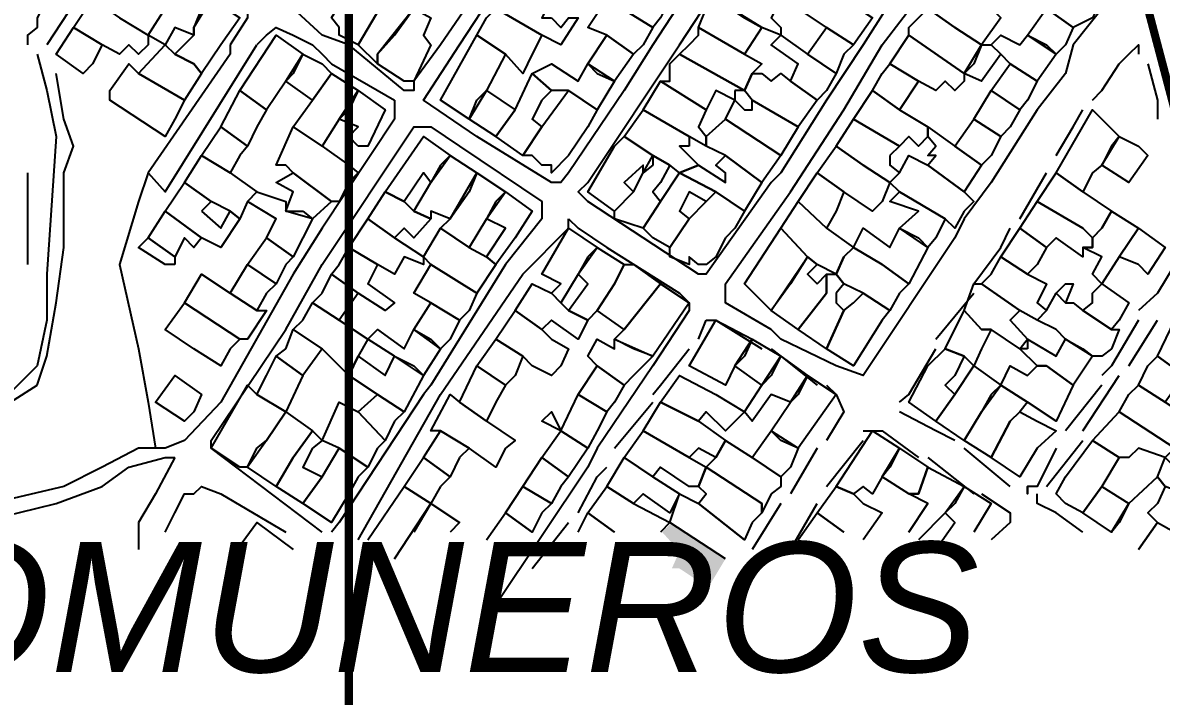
# Model space of a CAD drawing. Header units: millimetres. Extents: x -3588 to 75209, y -3737 to 38254.
# Drawn here: x 27800.1 to 27968.2, y 4772.6 to 4872 of the extents above; entities that cross this region are included whole.
import ezdxf

# ---------------------------------------------------------------- set-up
doc = ezdxf.new("R2010")
doc.units = ezdxf.units.MM
for name, color, linetype in [('H', 250, 'Continuous'), ('P', 253, 'Continuous'), ('T', 7, 'Continuous')]:
    doc.layers.add(name, color=color, linetype=linetype)

msp = doc.modelspace()

# ---------------------------------------------------------------- hatches: boundary and pattern name
at = {"layer": 'H', "linetype": 'Continuous'}
msp.add_hatch(color=256, dxfattribs=at).paths.add_polyline_path([(27903.864, 4792.831), (27901.319, 4788.606), (27897.078, 4791.422), (27895.958, 4791.422), (27897.078, 4793.967), (27894.534, 4796.784), (27895.958, 4798.192), (27903.864, 4792.831), (27903.864, 4792.831)])

# ---------------------------------------------------------------- linework, layer by layer
at = {"layer": 'P', "const_width": 1.2}
for points in [[(27848.251, -785.456), (27848.251, 8540.772)], [(27982.33, 4791.422), (27990.524, 4804.977), (27990.524, 4817.108), (27982.33, 4836.313), (27971.608, 4853.805), (27966.246, 4874.129), (27968.775, 4880.915), (27974.424, 4893.046), (27978.377, 4899.815), (27978.377, 4910.826), (27975.561, 4925.501), (27973.016, 4937.936), (27973.016, 4952.612), (27974.424, 4952.612), (27993.341, 4956.837), (28002.943, 4963.622), (28010.849, 4970.392), (28017.618, 4978.586), (28035.399, 4992.125), (28046.137, 4996.078), (28057.132, 5000.031)], [(27875.345, 4981.114), (27873.937, 4978.586), (27894.262, 4979.706), (27903.864, 4975.753), (27910.634, 4965.031), (27917.403, 4958.261), (27928.126, 4955.428), (27949.875, 4955.428), (27973.016, 4952.612), (27973.016, 4937.936), (27975.561, 4925.501), (27978.377, 4910.826), (27978.377, 4899.815), (27974.424, 4893.046), (27968.775, 4880.915), (27966.246, 4874.129), (27971.608, 4853.805), (27982.33, 4836.313), (27990.524, 4817.108), (27990.524, 4804.977), (27982.33, 4791.422)]]:
    msp.add_lwpolyline(points, dxfattribs=at)
at = {"layer": 'P'}
for points in [[(27849.659, 4890.501), (27853.612, 4897.287), (27863.215, 4910.826), (27869.984, 4921.564), (27872.801, 4925.501), (27875.345, 4926.926), (27888.901, 4928.334), (27890.309, 4928.334), (27897.078, 4922.973), (27897.078, 4921.564), (27886.356, 4905.177), (27872.801, 4884.852), (27861.79, 4868.768), (27857.837, 4863.407), (27857.837, 4861.999), (27856.429, 4861.999), (27848.251, 4868.768), (27844.298, 4870.177), (27840.057, 4874.129), (27838.937, 4874.129), (27840.057, 4875.538), (27844.298, 4883.732), (27849.659, 4890.501)], [(27869.984, 4876.962), (27876.754, 4886.276), (27890.309, 4905.177), (27899.911, 4920.14), (27901.031, 4920.14), (27901.031, 4921.564), (27918.811, 4909.418), (27918.811, 4908.009), (27893.126, 4868.768), (27888.901, 4861.999), (27880.707, 4849.852), (27879.586, 4848.444), (27878.162, 4848.444), (27867.151, 4855.213), (27859.262, 4860.59), (27864.623, 4868.768), (27869.984, 4876.962)], [(27902.44, 4876.962), (27907.801, 4886.276), (27921.356, 4905.177), (27922.764, 4905.177), (27924.189, 4905.177), (27940.561, 4897.287), (27940.561, 4895.863), (27940.561, 4894.454), (27924.189, 4868.768), (27918.811, 4860.59), (27912.042, 4849.852), (27910.634, 4848.444), (27901.031, 4834.888), (27899.911, 4834.888), (27883.539, 4845.627), (27882.115, 4847.035), (27883.539, 4848.444), (27897.078, 4868.768), (27902.44, 4876.962)], [(27894.262, 4872.721), (27893.126, 4871.313), (27886.356, 4875.538), (27887.476, 4876.962), (27886.356, 4878.082), (27887.476, 4880.915), (27895.67, 4875.538), (27894.262, 4872.721)], [(27964.838, 4880.915), (27955.236, 4868.768), (27954.1, 4864.527), (27949.875, 4859.166), (27943.089, 4848.444), (27939.136, 4843.082), (27937.728, 4840.266), (27924.189, 4819.941), (27920.236, 4821.349), (27912.042, 4825.302), (27910.634, 4826.71), (27903.864, 4830.663), (27903.864, 4832.072), (27903.864, 4833.48), (27913.45, 4847.035), (27921.356, 4859.166), (27927.005, 4868.768), (27936.32, 4880.915)], [(27910.634, 4876.962), (27912.042, 4875.538), (27910.634, 4872.721), (27912.042, 4871.313), (27912.042, 4870.177), (27909.225, 4871.313), (27902.44, 4875.538), (27903.864, 4875.538), (27905.272, 4879.491), (27910.634, 4876.962)], [(27806.177, 4878.082), (27803.649, 4875.538), (27802.24, 4872.721), (27802.24, 4871.313), (27800.816, 4870.177), (27800.816, 4868.768)], [(27809.01, 4876.962), (27803.649, 4868.768)], [(27826.502, 4874.129), (27825.382, 4871.313), (27825.382, 4870.177), (27822.565, 4871.313), (27821.141, 4868.768), (27818.612, 4870.177), (27821.141, 4874.129), (27823.973, 4878.082), (27827.926, 4875.538), (27826.502, 4874.129)], [(27849.659, 4868.768), (27846.827, 4870.177), (27846.827, 4871.313), (27845.706, 4872.721), (27848.251, 4876.962), (27849.659, 4878.082), (27853.612, 4875.538), (27849.659, 4868.768)], [(27852.476, 4865.952), (27849.659, 4868.768), (27853.612, 4875.538), (27855.021, 4878.082), (27859.262, 4875.538), (27857.837, 4874.129), (27852.476, 4867.36), (27852.476, 4865.952)], [(27878.162, 4872.721), (27879.586, 4871.313), (27880.707, 4872.721), (27882.115, 4872.721), (27879.586, 4868.768), (27876.754, 4870.177), (27869.984, 4874.129), (27872.801, 4878.082), (27878.162, 4875.538), (27876.754, 4872.721), (27878.162, 4872.721)], [(27921.356, 4875.538), (27925.597, 4872.721), (27922.764, 4868.768), (27918.811, 4871.313), (27914.586, 4874.129), (27917.403, 4878.082), (27921.356, 4875.538)], [(27934.911, 4876.962), (27936.32, 4878.082), (27940.561, 4875.538), (27943.089, 4874.129), (27944.513, 4872.721), (27941.681, 4868.768), (27937.728, 4871.313), (27933.775, 4874.129), (27934.911, 4876.962)], [(27958.053, 4872.721), (27955.236, 4871.313), (27951.283, 4874.129), (27954.1, 4878.082), (27959.461, 4875.538), (27958.053, 4872.721)], [(27818.612, 4868.768), (27817.188, 4867.36), (27815.78, 4868.768), (27814.371, 4867.36), (27811.827, 4868.768), (27807.602, 4871.313), (27810.418, 4875.538), (27814.371, 4872.721), (27818.612, 4870.177), (27818.612, 4868.768)], [(27829.335, 4868.768), (27826.502, 4864.527), (27825.382, 4865.952), (27822.565, 4867.36), (27825.382, 4870.177), (27825.382, 4871.313), (27827.926, 4875.538), (27832.151, 4872.721), (27829.335, 4868.768)], [(27891.717, 4868.768), (27890.309, 4867.36), (27886.356, 4870.177), (27883.539, 4871.313), (27886.356, 4875.538), (27893.126, 4871.313), (27891.717, 4868.768)], [(27906.681, 4872.721), (27909.225, 4871.313), (27906.681, 4867.36), (27899.911, 4871.313), (27901.031, 4874.129), (27902.44, 4874.129), (27902.44, 4875.538), (27906.681, 4872.721)], [(27833.288, 4874.129), (27833.288, 4872.721), (27830.743, 4868.768)], [(27855.021, 4870.177), (27857.837, 4874.129), (27860.382, 4872.721), (27859.262, 4870.177), (27860.382, 4868.768), (27857.837, 4863.407), (27856.429, 4863.407), (27852.476, 4865.952), (27852.476, 4867.36), (27855.021, 4870.177)], [(27875.345, 4867.36), (27873.937, 4864.527), (27871.392, 4867.36), (27867.151, 4870.177), (27868.576, 4872.721), (27869.984, 4874.129), (27876.754, 4870.177), (27875.345, 4867.36)], [(27940.561, 4865.952), (27939.136, 4864.527), (27930.958, 4870.177), (27930.958, 4871.313), (27933.775, 4874.129), (27937.728, 4871.313), (27941.681, 4868.768), (27940.561, 4865.952)], [(27954.1, 4868.768), (27952.691, 4867.36), (27948.45, 4870.177), (27951.283, 4874.129), (27955.236, 4871.313), (27954.1, 4868.768)], [(27810.418, 4865.952), (27809.01, 4864.527), (27805.057, 4867.36), (27807.602, 4871.313), (27811.827, 4868.768), (27810.418, 4865.952)], [(27840.057, 4864.527), (27838.937, 4863.407), (27836.104, 4859.166), (27832.151, 4861.999), (27837.513, 4870.177), (27841.466, 4867.36), (27840.057, 4864.527)], [(27836.104, 4870.177), (27834.696, 4868.768)], [(27836.104, 4870.177), (27837.513, 4871.313), (27840.057, 4870.177)], [(27840.057, 4870.177), (27842.89, 4868.768)], [(27866.031, 4857.758), (27861.79, 4860.59), (27867.151, 4870.177), (27871.392, 4867.36), (27868.576, 4861.999), (27866.031, 4857.758)], [(27890.309, 4867.36), (27887.476, 4863.407), (27883.539, 4865.952), (27886.356, 4870.177), (27890.309, 4867.36)], [(27906.681, 4867.36), (27909.225, 4865.952), (27907.801, 4864.527), (27906.681, 4861.999), (27897.078, 4867.36), (27898.487, 4868.768), (27899.911, 4870.177), (27899.911, 4871.313), (27906.681, 4867.36)], [(27915.995, 4867.36), (27920.236, 4864.527), (27918.811, 4861.999), (27917.403, 4860.59), (27913.45, 4863.407), (27914.586, 4865.952), (27910.634, 4868.768), (27912.042, 4870.177), (27915.995, 4867.36)], [(27922.764, 4868.768), (27921.356, 4867.36), (27920.236, 4864.527), (27915.995, 4867.36), (27918.811, 4871.313), (27922.764, 4868.768)], [(27939.136, 4863.407), (27937.728, 4861.999), (27936.32, 4863.407), (27934.911, 4861.999), (27932.367, 4863.407), (27928.126, 4865.952), (27930.958, 4870.177), (27939.136, 4864.527), (27939.136, 4863.407)], [(27951.283, 4868.768), (27952.691, 4867.36), (27949.875, 4863.407), (27945.922, 4865.952), (27944.513, 4867.36), (27943.089, 4868.768), (27944.513, 4870.177), (27947.33, 4868.768), (27948.45, 4870.177), (27951.283, 4868.768)], [(27821.141, 4868.768), (27822.565, 4867.36), (27825.382, 4865.952), (27826.502, 4864.527), (27823.973, 4860.59), (27817.188, 4864.527), (27821.141, 4868.768)], [(27830.743, 4868.768), (27830.743, 4867.36), (27818.612, 4849.852), (27821.141, 4847.035), (27834.696, 4868.768)], [(27842.89, 4868.768), (27844.298, 4867.36)], [(27943.089, 4868.768), (27944.513, 4867.36), (27941.681, 4863.407), (27939.136, 4864.527), (27941.681, 4868.768), (27943.089, 4868.768)], [(27959.461, 4861.999), (27962.005, 4865.952), (27963.414, 4867.36), (27964.838, 4868.768), (27964.838, 4867.36)], [(27802.24, 4867.36), (27803.649, 4861.999), (27805.057, 4855.213), (27803.649, 4834.888), (27803.649, 4828.119), (27802.24, 4821.349), (27794.047, 4813.155), (27794.047, 4811.747)], [(27844.298, 4865.952), (27845.706, 4864.527), (27842.89, 4860.59), (27838.937, 4863.407), (27841.466, 4867.36), (27844.298, 4865.952)], [(27844.298, 4867.36), (27845.706, 4865.952)], [(27905.272, 4861.999), (27905.272, 4860.59), (27902.44, 4861.999), (27901.031, 4859.166), (27894.262, 4863.407), (27895.67, 4863.407), (27895.67, 4865.952), (27897.078, 4867.36), (27906.681, 4861.999), (27905.272, 4861.999)], [(27822.565, 4857.758), (27821.141, 4855.213), (27812.963, 4860.59), (27812.963, 4861.999), (27815.78, 4865.952), (27817.188, 4864.527), (27823.973, 4860.59), (27822.565, 4857.758)], [(27845.706, 4865.952), (27855.021, 4860.59)], [(27884.948, 4864.527), (27887.476, 4863.407), (27884.948, 4859.166), (27880.707, 4861.999), (27878.162, 4861.999), (27875.345, 4864.527), (27878.162, 4865.952), (27882.115, 4863.407), (27883.539, 4865.952), (27884.948, 4864.527)], [(27927.005, 4864.527), (27928.126, 4865.952), (27932.367, 4863.407), (27929.55, 4859.166), (27925.597, 4861.999), (27927.005, 4864.527)], [(27948.45, 4860.59), (27947.33, 4859.166), (27943.089, 4861.999), (27945.922, 4865.952), (27949.875, 4863.407), (27948.45, 4860.59)], [(27966.246, 4865.952), (27967.655, 4860.59), (27967.655, 4857.758)], [(27819.732, 4809.202), (27817.188, 4809.202), (27811.827, 4806.386), (27806.177, 4803.553), (27795.455, 4801.025), (27788.685, 4799.616), (27790.094, 4802.433), (27791.502, 4803.553), (27794.047, 4807.794), (27795.455, 4811.747), (27798.287, 4815.988), (27802.24, 4818.517), (27803.649, 4822.758), (27805.057, 4830.663), (27806.177, 4838.841), (27806.177, 4849.852), (27807.602, 4853.805), (27806.177, 4857.758), (27805.057, 4864.527)], [(27848.251, 4859.166), (27846.827, 4857.758), (27844.298, 4853.805), (27840.057, 4856.637), (27842.89, 4860.59), (27845.706, 4864.527), (27849.659, 4861.999), (27848.251, 4859.166)], [(27876.754, 4860.59), (27875.345, 4857.758), (27876.754, 4856.637), (27873.937, 4852.396), (27869.984, 4855.213), (27872.801, 4859.166), (27875.345, 4864.527), (27878.162, 4861.999), (27876.754, 4860.59)], [(27901.031, 4859.166), (27899.911, 4856.637), (27901.031, 4855.213), (27901.031, 4853.805), (27898.487, 4855.213), (27891.717, 4859.166), (27894.262, 4863.407), (27901.031, 4859.166)], [(27909.225, 4864.527), (27910.634, 4863.407), (27912.042, 4864.527), (27913.45, 4863.407), (27917.403, 4860.59), (27914.586, 4856.637), (27907.801, 4860.59), (27906.681, 4861.999), (27907.801, 4864.527), (27909.225, 4864.527)], [(27834.696, 4856.637), (27833.288, 4853.805), (27829.335, 4856.637), (27832.151, 4861.999), (27836.104, 4859.166), (27834.696, 4856.637)], [(27849.659, 4853.805), (27848.251, 4855.213), (27849.659, 4856.637), (27846.827, 4857.758), (27849.659, 4861.999), (27853.612, 4859.166), (27851.068, 4853.805), (27849.659, 4853.805)], [(27867.151, 4860.59), (27868.576, 4861.999), (27872.801, 4859.166), (27869.984, 4855.213), (27866.031, 4857.758), (27867.151, 4860.59)], [(27884.948, 4859.166), (27883.539, 4856.637), (27880.707, 4852.396), (27878.162, 4849.852), (27878.162, 4850.988), (27876.754, 4850.988), (27875.345, 4852.396), (27873.937, 4852.396), (27876.754, 4856.637), (27880.707, 4861.999), (27884.948, 4859.166)], [(27929.55, 4859.166), (27933.775, 4856.637), (27933.775, 4855.213), (27932.367, 4853.805), (27930.958, 4855.213), (27929.55, 4853.805), (27922.764, 4857.758), (27925.597, 4861.999), (27929.55, 4859.166)], [(27945.922, 4856.637), (27944.513, 4855.213), (27940.561, 4857.758), (27943.089, 4861.999), (27947.33, 4859.166), (27945.922, 4856.637)], [(27958.053, 4860.59), (27959.461, 4861.999)], [(27855.021, 4860.59), (27855.021, 4859.166), (27855.021, 4857.758), (27844.298, 4841.674)], [(27906.681, 4859.166), (27907.801, 4859.166), (27907.801, 4860.59), (27914.586, 4856.637), (27912.042, 4852.396), (27903.864, 4857.758), (27905.272, 4860.59), (27906.681, 4859.166)], [(27898.487, 4853.805), (27897.078, 4853.805), (27899.911, 4850.988), (27897.078, 4849.852), (27895.67, 4850.988), (27893.126, 4852.396), (27888.901, 4855.213), (27891.717, 4859.166), (27898.487, 4855.213), (27898.487, 4853.805)], [(27960.885, 4853.805), (27959.461, 4850.988), (27958.053, 4849.852), (27956.644, 4847.035), (27952.691, 4849.852), (27958.053, 4859.166), (27962.005, 4855.213), (27960.885, 4853.805)], [(27952.691, 4852.396), (27955.236, 4856.637), (27956.644, 4859.166)], [(27832.151, 4852.396), (27830.743, 4849.852), (27826.502, 4852.396), (27829.335, 4856.637), (27833.288, 4853.805), (27832.151, 4852.396)], [(27844.298, 4796.784), (27827.926, 4809.202), (27827.926, 4810.339), (27838.937, 4826.71), (27844.298, 4836.313), (27857.837, 4856.637), (27859.262, 4856.637), (27860.382, 4856.637), (27864.623, 4853.805)], [(27848.251, 4848.444), (27846.827, 4845.627), (27845.706, 4845.627), (27840.057, 4849.852), (27838.937, 4850.988), (27837.513, 4850.988), (27840.057, 4856.637), (27844.298, 4853.805), (27848.251, 4850.988), (27849.659, 4849.852), (27848.251, 4848.444)], [(27912.042, 4852.396), (27909.225, 4848.444), (27903.864, 4852.396), (27901.031, 4853.805), (27901.031, 4855.213), (27903.864, 4857.758), (27912.042, 4852.396)], [(27928.126, 4852.396), (27928.126, 4850.988), (27929.55, 4849.852), (27928.126, 4848.444), (27924.189, 4850.988), (27920.236, 4853.805), (27922.764, 4857.758), (27929.55, 4853.805), (27928.126, 4852.396)], [(27937.728, 4853.805), (27941.681, 4850.988), (27939.136, 4847.035), (27933.775, 4850.988), (27934.911, 4852.396), (27933.775, 4852.396), (27934.911, 4853.805), (27933.775, 4855.213), (27933.775, 4856.637), (27937.728, 4853.805)], [(27943.089, 4852.396), (27941.681, 4850.988), (27937.728, 4853.805), (27940.561, 4857.758), (27944.513, 4855.213), (27943.089, 4852.396)], [(27861.79, 4850.988), (27860.382, 4848.444), (27859.262, 4849.852), (27856.429, 4845.627), (27853.612, 4847.035), (27859.262, 4855.213), (27863.215, 4852.396), (27861.79, 4850.988)], [(27893.126, 4850.988), (27891.717, 4849.852), (27891.717, 4850.988), (27888.901, 4848.444), (27890.309, 4847.035), (27887.476, 4844.203), (27883.539, 4847.035), (27887.476, 4853.805), (27888.901, 4855.213), (27893.126, 4852.396), (27893.126, 4850.988)], [(27964.838, 4853.805), (27966.246, 4852.396), (27963.414, 4848.444), (27959.461, 4850.988), (27962.005, 4855.213), (27964.838, 4853.805)], [(27864.623, 4853.805), (27876.754, 4845.627), (27876.754, 4844.203), (27876.754, 4843.082), (27871.392, 4836.313), (27860.382, 4818.517), (27859.262, 4817.108), (27846.827, 4798.192), (27845.706, 4796.784)], [(27927.005, 4845.627), (27925.597, 4844.203), (27921.356, 4847.035), (27917.403, 4849.852), (27920.236, 4853.805), (27924.189, 4850.988), (27928.126, 4848.444), (27927.005, 4845.627)], [(27830.743, 4849.852), (27834.696, 4847.035), (27833.288, 4845.627), (27832.151, 4843.082), (27830.743, 4844.203), (27827.926, 4845.627), (27823.973, 4848.444), (27826.502, 4852.396), (27830.743, 4849.852)], [(27866.031, 4847.035), (27863.215, 4843.082), (27860.382, 4844.203), (27860.382, 4843.082), (27857.837, 4844.203), (27860.382, 4848.444), (27863.215, 4852.396), (27867.151, 4849.852), (27866.031, 4847.035)], [(27894.262, 4848.444), (27893.126, 4847.035), (27894.262, 4845.627), (27891.717, 4841.674), (27887.476, 4843.082), (27887.476, 4844.203), (27890.309, 4847.035), (27891.717, 4849.852), (27893.126, 4852.396), (27895.67, 4850.988), (27894.262, 4848.444)], [(27909.225, 4848.444), (27906.681, 4844.203), (27902.44, 4847.035), (27897.078, 4849.852), (27899.911, 4850.988), (27903.864, 4848.444), (27903.864, 4849.852), (27902.44, 4850.988), (27903.864, 4852.396), (27909.225, 4848.444)], [(27939.136, 4844.203), (27937.728, 4841.674), (27936.32, 4843.082), (27929.55, 4847.035), (27928.126, 4848.444), (27929.55, 4849.852), (27930.958, 4852.396), (27933.775, 4850.988), (27939.136, 4847.035), (27940.561, 4845.627), (27939.136, 4844.203)], [(27800.816, 4849.852), (27800.816, 4836.313)], [(27818.612, 4849.852), (27817.188, 4845.627), (27814.371, 4836.313), (27817.188, 4823.878), (27818.612, 4815.988), (27819.732, 4809.202)], [(27845.706, 4845.627), (27842.89, 4843.082), (27838.937, 4844.203), (27840.057, 4847.035), (27837.513, 4848.444), (27840.057, 4849.852), (27845.706, 4845.627)], [(27869.984, 4845.627), (27868.576, 4843.082), (27866.031, 4838.841), (27861.79, 4841.674), (27863.215, 4843.082), (27867.151, 4849.852), (27871.392, 4847.035), (27869.984, 4845.627)], [(27901.031, 4845.627), (27898.487, 4847.035), (27897.078, 4844.203), (27898.487, 4843.082), (27895.67, 4838.841), (27893.126, 4840.266), (27891.717, 4841.674), (27894.262, 4845.627), (27897.078, 4849.852), (27902.44, 4847.035), (27901.031, 4845.627)], [(27920.236, 4844.203), (27918.811, 4841.674), (27914.586, 4845.627), (27917.403, 4849.852), (27921.356, 4847.035), (27920.236, 4844.203)], [(27947.33, 4843.082), (27951.283, 4849.852)], [(27949.875, 4845.627), (27952.691, 4849.852), (27956.644, 4847.035), (27960.885, 4844.203), (27959.461, 4841.674), (27958.053, 4840.266), (27956.644, 4841.674), (27949.875, 4845.627)], [(27826.502, 4844.203), (27829.335, 4841.674), (27830.743, 4844.203), (27832.151, 4843.082), (27829.335, 4838.841), (27826.502, 4840.266), (27821.141, 4844.203), (27823.973, 4848.444), (27827.926, 4845.627), (27826.502, 4844.203)], [(27841.466, 4844.203), (27842.89, 4843.082), (27840.057, 4837.433), (27836.104, 4840.266), (27837.513, 4843.082), (27833.288, 4845.627), (27834.696, 4847.035), (27838.937, 4845.627), (27838.937, 4844.203), (27841.466, 4844.203)], [(27856.429, 4845.627), (27857.837, 4844.203), (27860.382, 4843.082), (27857.837, 4840.266), (27856.429, 4841.674), (27855.021, 4840.266), (27851.068, 4843.082), (27853.612, 4847.035), (27856.429, 4845.627)], [(27872.801, 4840.266), (27869.984, 4836.313), (27868.576, 4837.433), (27871.392, 4841.674), (27868.576, 4843.082), (27871.392, 4847.035), (27875.345, 4844.203), (27872.801, 4840.266)], [(27903.864, 4840.266), (27902.44, 4837.433), (27901.031, 4836.313), (27899.911, 4836.313), (27898.487, 4837.433), (27898.487, 4836.313), (27895.67, 4837.433), (27895.67, 4838.841), (27898.487, 4843.082), (27901.031, 4845.627), (27902.44, 4847.035), (27906.681, 4844.203), (27905.272, 4841.674), (27903.864, 4840.266)], [(27934.911, 4840.266), (27933.775, 4838.841), (27929.55, 4841.674), (27932.367, 4844.203), (27928.126, 4845.627), (27929.55, 4847.035), (27936.32, 4843.082), (27934.911, 4840.266)], [(27918.811, 4841.674), (27922.764, 4838.841), (27921.356, 4837.433), (27920.236, 4834.888), (27917.403, 4836.313), (27915.995, 4837.433), (27912.042, 4841.674), (27914.586, 4845.627), (27918.811, 4841.674)], [(27956.644, 4841.674), (27958.053, 4840.266), (27958.053, 4838.841), (27956.644, 4838.841), (27956.644, 4837.433), (27952.691, 4840.266), (27951.283, 4838.841), (27947.33, 4841.674), (27949.875, 4845.627), (27956.644, 4841.674)], [(27826.502, 4840.266), (27825.382, 4838.841), (27823.973, 4840.266), (27822.565, 4837.433), (27818.612, 4840.266), (27821.141, 4844.203), (27826.502, 4840.266)], [(27855.021, 4840.266), (27859.262, 4837.433), (27859.262, 4836.313), (27856.429, 4837.433), (27855.021, 4834.888), (27852.476, 4836.313), (27848.251, 4838.841), (27851.068, 4843.082), (27855.021, 4840.266)], [(27849.659, 4795.663), (27861.79, 4817.108), (27873.937, 4834.888), (27880.707, 4841.674), (27880.707, 4843.082)], [(27880.707, 4843.082), (27882.115, 4841.674), (27886.356, 4838.841), (27897.078, 4832.072), (27898.487, 4830.663), (27898.487, 4829.527), (27893.126, 4821.349), (27884.948, 4809.202), (27883.539, 4806.386), (27869.984, 4786.061)], [(27962.005, 4837.433), (27959.461, 4833.48), (27958.053, 4834.888), (27959.461, 4837.433), (27956.644, 4838.841), (27958.053, 4838.841), (27958.053, 4840.266), (27959.461, 4841.674), (27960.885, 4844.203), (27964.838, 4841.674), (27962.005, 4837.433)], [(27844.298, 4841.674), (27840.057, 4834.888), (27829.335, 4815.988), (27823.973, 4810.339)], [(27866.031, 4838.841), (27868.576, 4837.433), (27869.984, 4836.313), (27867.151, 4832.072), (27860.382, 4836.313), (27859.262, 4837.433), (27861.79, 4841.674), (27866.031, 4838.841)], [(27883.539, 4837.433), (27882.115, 4834.888), (27879.586, 4830.663), (27878.162, 4832.072), (27879.586, 4833.48), (27876.754, 4834.888), (27880.707, 4841.674), (27884.948, 4838.841), (27883.539, 4837.433)], [(27913.45, 4833.48), (27910.634, 4829.527), (27906.681, 4833.48), (27912.042, 4841.674), (27915.995, 4837.433), (27913.45, 4833.48)], [(27932.367, 4840.266), (27933.775, 4838.841), (27930.958, 4833.48), (27927.005, 4836.313), (27922.764, 4838.841), (27924.189, 4841.674), (27928.126, 4838.841), (27929.55, 4841.674), (27932.367, 4840.266)], [(27940.561, 4833.48), (27944.513, 4838.841), (27945.922, 4841.674)], [(27949.875, 4836.313), (27948.45, 4834.888), (27944.513, 4837.433), (27947.33, 4841.674), (27951.283, 4838.841), (27949.875, 4836.313)], [(27964.838, 4836.313), (27962.005, 4837.433), (27964.838, 4841.674), (27968.775, 4838.841), (27966.246, 4834.888), (27964.838, 4836.313)], [(27822.565, 4836.313), (27821.141, 4836.313), (27817.188, 4838.841), (27818.612, 4840.266), (27822.565, 4837.433), (27822.565, 4836.313)], [(27838.937, 4836.313), (27837.513, 4833.48), (27833.288, 4836.313), (27836.104, 4840.266), (27840.057, 4837.433), (27838.937, 4836.313)], [(27846.827, 4836.313), (27848.251, 4838.841), (27852.476, 4836.313), (27851.068, 4833.48), (27855.021, 4830.663), (27853.612, 4829.527), (27849.659, 4832.072), (27845.706, 4834.888), (27846.827, 4836.313)], [(27887.476, 4833.48), (27884.948, 4829.527), (27883.539, 4828.119), (27880.707, 4829.527), (27883.539, 4833.48), (27882.115, 4834.888), (27884.948, 4838.841), (27888.901, 4836.313), (27887.476, 4833.48)], [(27929.55, 4832.072), (27928.126, 4829.527), (27924.189, 4832.072), (27921.356, 4833.48), (27920.236, 4834.888), (27921.356, 4837.433), (27922.764, 4838.841), (27927.005, 4836.313), (27930.958, 4833.48), (27929.55, 4832.072)], [(27917.403, 4833.48), (27918.811, 4834.888), (27918.811, 4833.48), (27918.811, 4832.072), (27914.586, 4826.71), (27910.634, 4829.527), (27915.995, 4837.433), (27917.403, 4836.313), (27915.995, 4834.888), (27917.403, 4833.48)], [(27948.45, 4834.888), (27951.283, 4833.48), (27949.875, 4830.663), (27951.283, 4829.527), (27949.875, 4828.119), (27947.33, 4829.527), (27941.681, 4833.48), (27943.089, 4834.888), (27944.513, 4837.433), (27948.45, 4834.888)], [(27834.696, 4829.527), (27836.104, 4829.527), (27833.288, 4825.302), (27832.151, 4825.302), (27823.973, 4830.663), (27826.502, 4834.888), (27830.743, 4832.072), (27834.696, 4829.527)], [(27836.104, 4832.072), (27834.696, 4829.527), (27830.743, 4832.072), (27833.288, 4836.313), (27837.513, 4833.48), (27836.104, 4832.072)], [(27844.298, 4832.072), (27845.706, 4834.888), (27849.659, 4832.072), (27846.827, 4828.119), (27842.89, 4830.663), (27844.298, 4832.072)], [(27866.031, 4829.527), (27864.623, 4828.119), (27860.382, 4830.663), (27857.837, 4832.072), (27860.382, 4836.313), (27867.151, 4832.072), (27866.031, 4829.527)], [(27887.476, 4833.48), (27888.901, 4836.313), (27890.309, 4836.313), (27894.262, 4833.48), (27888.901, 4826.71), (27884.948, 4829.527), (27887.476, 4833.48)], [(27920.236, 4832.072), (27920.236, 4830.663), (27921.356, 4829.527), (27918.811, 4823.878), (27914.586, 4826.71), (27918.811, 4832.072), (27918.811, 4833.48), (27918.811, 4834.888), (27920.236, 4834.888), (27921.356, 4833.48), (27920.236, 4832.072)], [(27970.199, 4836.313), (27967.655, 4832.072), (27964.838, 4829.527)], [(27878.162, 4832.072), (27879.586, 4830.663), (27880.707, 4829.527), (27883.539, 4828.119), (27882.115, 4825.302), (27878.162, 4828.119), (27876.754, 4826.71), (27872.801, 4829.527), (27875.345, 4833.48), (27878.162, 4832.072)], [(27890.309, 4823.878), (27887.476, 4825.302), (27888.901, 4826.71), (27894.262, 4833.48), (27898.487, 4830.663), (27893.126, 4822.758), (27890.309, 4823.878)], [(27948.45, 4823.878), (27947.33, 4823.878), (27943.089, 4826.71), (27941.681, 4826.71), (27939.136, 4829.527), (27940.561, 4833.48), (27941.681, 4833.48), (27947.33, 4829.527), (27945.922, 4828.119), (27948.45, 4825.302), (27948.45, 4823.878)], [(27954.1, 4830.663), (27952.691, 4832.072), (27954.1, 4833.48), (27955.236, 4833.48), (27954.1, 4830.663)], [(27962.005, 4828.119), (27960.885, 4826.71), (27956.644, 4829.527), (27958.053, 4830.663), (27958.053, 4832.072), (27959.461, 4833.48), (27963.414, 4830.663), (27962.005, 4828.119)], [(27928.126, 4829.527), (27927.005, 4828.119), (27922.764, 4821.349), (27918.811, 4823.878), (27921.356, 4829.527), (27922.764, 4830.663), (27924.189, 4832.072), (27928.126, 4829.527)], [(27934.911, 4825.302), (27940.561, 4832.072)], [(27960.885, 4823.878), (27959.461, 4822.758), (27958.053, 4822.758), (27954.1, 4825.302), (27952.691, 4826.71), (27949.875, 4828.119), (27951.283, 4829.527), (27952.691, 4832.072), (27954.1, 4830.663), (27955.236, 4830.663), (27956.644, 4829.527), (27960.885, 4826.71), (27962.005, 4826.71), (27960.885, 4823.878)], [(27970.199, 4828.119), (27973.016, 4832.072), (27976.969, 4829.527), (27974.424, 4823.878), (27971.608, 4819.941), (27967.655, 4822.758), (27970.199, 4828.119)], [(27830.743, 4823.878), (27829.335, 4821.349), (27825.382, 4823.878), (27821.141, 4826.71), (27823.973, 4830.663), (27832.151, 4825.302), (27830.743, 4823.878)], [(27841.466, 4828.119), (27842.89, 4830.663), (27846.827, 4828.119), (27851.068, 4825.302), (27849.659, 4822.758), (27848.251, 4819.941), (27844.298, 4823.878), (27840.057, 4826.71), (27841.466, 4828.119)], [(27863.215, 4825.302), (27861.79, 4823.878), (27857.837, 4826.71), (27860.382, 4830.663), (27864.623, 4828.119), (27863.215, 4825.302)], [(27879.586, 4821.349), (27878.162, 4819.941), (27875.345, 4821.349), (27873.937, 4822.758), (27869.984, 4825.302), (27872.801, 4829.527), (27876.754, 4826.71), (27878.162, 4825.302), (27880.707, 4823.878), (27879.586, 4821.349)], [(27906.681, 4822.758), (27905.272, 4821.349), (27903.864, 4818.517), (27898.487, 4821.349), (27902.44, 4828.119), (27907.801, 4825.302), (27906.681, 4822.758)], [(27899.911, 4825.302), (27901.031, 4828.119)], [(27901.031, 4828.119), (27902.44, 4828.119), (27909.225, 4823.878)], [(27941.681, 4823.878), (27940.561, 4821.349), (27939.136, 4822.758), (27936.32, 4823.878), (27939.136, 4829.527), (27941.681, 4826.71), (27943.089, 4826.71), (27941.681, 4823.878)], [(27964.838, 4828.119), (27960.885, 4821.349), (27959.461, 4819.941)], [(27963.414, 4821.349), (27967.655, 4828.119)], [(27838.937, 4823.878), (27840.057, 4826.71), (27844.298, 4823.878), (27841.466, 4819.941), (27837.513, 4822.758), (27838.937, 4823.878)], [(27860.382, 4825.302), (27861.79, 4823.878), (27859.262, 4819.941), (27855.021, 4822.758), (27851.068, 4825.302), (27852.476, 4826.71), (27856.429, 4823.878), (27857.837, 4826.71), (27860.382, 4825.302)], [(27872.801, 4819.941), (27871.392, 4818.517), (27867.151, 4821.349), (27869.984, 4825.302), (27873.937, 4822.758), (27872.801, 4819.941)], [(27890.309, 4819.941), (27888.901, 4818.517), (27884.948, 4821.349), (27883.539, 4822.758), (27884.948, 4825.302), (27887.476, 4823.878), (27887.476, 4825.302), (27893.126, 4822.758), (27890.309, 4819.941)], [(27910.634, 4819.941), (27909.225, 4818.517), (27905.272, 4821.349), (27907.801, 4825.302), (27912.042, 4822.758), (27910.634, 4819.941)], [(27956.644, 4823.878), (27958.053, 4822.758), (27955.236, 4818.517), (27951.283, 4821.349), (27949.875, 4821.349), (27947.33, 4823.878), (27948.45, 4825.302), (27952.691, 4822.758), (27954.1, 4825.302), (27956.644, 4823.878)], [(27893.126, 4817.108), (27894.262, 4818.517), (27898.487, 4823.878)], [(27910.634, 4823.878), (27912.042, 4822.758), (27917.403, 4818.517)], [(27929.55, 4815.988), (27930.958, 4817.108), (27934.911, 4823.878)], [(27937.728, 4819.941), (27936.32, 4818.517), (27937.728, 4817.108), (27934.911, 4813.155), (27930.958, 4815.988), (27933.775, 4821.349), (27936.32, 4823.878), (27939.136, 4822.758), (27937.728, 4819.941)], [(27836.104, 4819.941), (27837.513, 4822.758), (27841.466, 4819.941), (27838.937, 4814.564), (27834.696, 4817.108), (27836.104, 4819.941)], [(27857.837, 4821.349), (27859.262, 4819.941), (27856.429, 4814.564), (27852.476, 4817.108), (27848.251, 4819.941), (27849.659, 4822.758), (27853.612, 4819.941), (27855.021, 4822.758), (27857.837, 4821.349)], [(27869.984, 4815.988), (27868.576, 4813.155), (27864.623, 4815.988), (27867.151, 4821.349), (27871.392, 4818.517), (27869.984, 4815.988)], [(27887.476, 4815.988), (27886.356, 4814.564), (27882.115, 4817.108), (27884.948, 4821.349), (27888.901, 4818.517), (27887.476, 4815.988)], [(27914.586, 4817.108), (27913.45, 4815.988), (27910.634, 4817.108), (27907.801, 4813.155), (27906.681, 4814.564), (27909.225, 4818.517), (27912.042, 4822.758), (27915.995, 4819.941), (27914.586, 4817.108)], [(27943.089, 4817.108), (27941.681, 4814.564), (27939.136, 4810.339), (27934.911, 4813.155), (27937.728, 4817.108), (27940.561, 4821.349), (27944.513, 4818.517), (27943.089, 4817.108)], [(27951.283, 4821.349), (27955.236, 4818.517), (27952.691, 4813.155), (27948.45, 4815.988), (27944.513, 4818.517), (27945.922, 4821.349), (27948.45, 4819.941), (27949.875, 4821.349), (27951.283, 4821.349)], [(27966.246, 4821.349), (27967.655, 4822.758), (27971.608, 4819.941), (27968.775, 4815.988), (27964.838, 4818.517), (27966.246, 4821.349)], [(27825.382, 4814.564), (27823.973, 4813.155), (27819.732, 4815.988), (27822.565, 4819.941), (27826.502, 4817.108), (27825.382, 4814.564)], [(27902.44, 4817.108), (27906.681, 4814.564), (27903.864, 4811.747), (27901.031, 4814.564), (27899.911, 4813.155), (27894.262, 4815.988), (27897.078, 4819.941), (27902.44, 4817.108)], [(27912.042, 4810.339), (27910.634, 4811.747), (27913.45, 4815.988), (27915.995, 4819.941), (27920.236, 4817.108), (27914.586, 4809.202), (27912.042, 4810.339)], [(27956.644, 4811.747), (27962.005, 4819.941)], [(27832.151, 4806.386), (27827.926, 4809.202), (27833.288, 4818.517), (27834.696, 4817.108), (27838.937, 4814.564), (27836.104, 4810.339), (27833.288, 4806.386), (27832.151, 4806.386)], [(27918.811, 4818.517), (27920.236, 4817.108), (27921.356, 4814.564), (27918.811, 4810.339)], [(27948.45, 4815.988), (27947.33, 4814.564), (27945.922, 4813.155), (27943.089, 4807.794), (27939.136, 4810.339), (27941.681, 4814.564), (27944.513, 4818.517), (27948.45, 4815.988)], [(27959.461, 4818.517), (27954.1, 4811.747)], [(27963.414, 4817.108), (27964.838, 4818.517), (27968.775, 4815.988), (27973.016, 4813.155), (27970.199, 4809.202), (27962.005, 4814.564), (27963.414, 4817.108)], [(27855.021, 4813.155), (27853.612, 4810.339), (27849.659, 4814.564), (27852.476, 4817.108), (27856.429, 4814.564), (27855.021, 4813.155)], [(27871.392, 4809.202), (27869.984, 4806.386), (27866.031, 4809.202), (27861.79, 4811.747), (27860.382, 4811.747), (27863.215, 4817.108), (27864.623, 4815.988), (27868.576, 4813.155), (27872.801, 4810.339), (27871.392, 4809.202)], [(27884.948, 4811.747), (27883.539, 4809.202), (27879.586, 4811.747), (27882.115, 4817.108), (27886.356, 4814.564), (27884.948, 4811.747)], [(27834.696, 4809.202), (27836.104, 4810.339), (27838.937, 4814.564), (27842.89, 4811.747), (27840.057, 4807.794), (27837.513, 4803.553), (27833.288, 4806.386), (27834.696, 4809.202)], [(27852.476, 4809.202), (27851.068, 4806.386), (27846.827, 4809.202), (27844.298, 4810.339), (27846.827, 4815.988), (27849.659, 4814.564), (27853.612, 4810.339), (27852.476, 4809.202)], [(27879.586, 4811.747), (27883.539, 4809.202), (27880.707, 4804.977), (27876.754, 4807.794), (27879.586, 4811.747), (27876.754, 4813.155), (27878.162, 4814.564), (27879.586, 4811.747)], [(27887.476, 4809.202), (27893.126, 4815.988)], [(27899.911, 4813.155), (27903.864, 4810.339), (27902.44, 4807.794), (27899.911, 4809.202), (27898.487, 4807.794), (27891.717, 4811.747), (27894.262, 4815.988), (27899.911, 4813.155)], [(27937.728, 4810.339), (27934.911, 4811.747), (27929.55, 4814.564)], [(27949.875, 4809.202), (27947.33, 4804.977), (27943.089, 4807.794), (27945.922, 4813.155), (27947.33, 4814.564), (27949.875, 4813.155), (27952.691, 4811.747), (27949.875, 4809.202)], [(27968.775, 4807.794), (27964.838, 4809.202), (27963.414, 4807.794), (27962.005, 4807.794), (27958.053, 4810.339), (27962.005, 4814.564), (27970.199, 4809.202), (27968.775, 4807.794)], [(27842.89, 4809.202), (27841.466, 4806.386), (27844.298, 4804.977), (27841.466, 4801.025), (27837.513, 4803.553), (27840.057, 4807.794), (27842.89, 4811.747), (27844.298, 4810.339), (27842.89, 4809.202)], [(27864.623, 4807.794), (27863.215, 4804.977), (27859.262, 4807.794), (27861.79, 4811.747), (27866.031, 4809.202), (27864.623, 4807.794)], [(27898.487, 4807.794), (27901.031, 4806.386), (27899.911, 4803.553), (27898.487, 4803.553), (27894.262, 4806.386), (27893.126, 4804.977), (27888.901, 4807.794), (27891.717, 4811.747), (27898.487, 4807.794)], [(27913.45, 4806.386), (27912.042, 4804.977), (27907.801, 4807.794), (27910.634, 4811.747), (27914.586, 4809.202), (27913.45, 4806.386)], [(27928.126, 4806.386), (27927.005, 4804.977), (27925.597, 4802.433), (27924.189, 4803.553), (27922.764, 4802.433), (27920.236, 4803.553), (27925.597, 4811.747), (27929.55, 4809.202), (27928.126, 4806.386)], [(27924.189, 4811.747), (27925.597, 4811.747), (27927.005, 4811.747), (27932.367, 4807.794)], [(27823.973, 4810.339), (27821.141, 4809.202), (27819.732, 4809.202)], [(27910.634, 4802.433), (27909.225, 4799.616), (27909.225, 4801.025), (27901.031, 4806.386), (27902.44, 4807.794), (27903.864, 4810.339), (27907.801, 4807.794), (27912.042, 4804.977), (27912.042, 4803.553), (27910.634, 4802.433)], [(27918.811, 4803.553), (27924.189, 4810.339)], [(27951.283, 4803.553), (27956.644, 4810.339)], [(27956.644, 4799.616), (27954.1, 4801.025), (27952.691, 4802.433), (27954.1, 4804.977), (27958.053, 4810.339), (27962.005, 4807.794), (27959.461, 4803.553), (27956.644, 4799.616)], [(27787.277, 4796.784), (27799.408, 4799.616), (27805.057, 4801.025), (27811.827, 4803.553), (27815.78, 4806.386), (27821.141, 4807.794), (27822.565, 4807.794)], [(27822.565, 4807.794), (27819.732, 4802.433), (27817.188, 4798.192), (27817.188, 4794.239)], [(27849.659, 4804.977), (27848.251, 4802.433), (27845.706, 4798.192), (27841.466, 4801.025), (27844.298, 4804.977), (27846.827, 4809.202), (27851.068, 4806.386), (27849.659, 4804.977)], [(27861.79, 4803.553), (27860.382, 4801.025), (27856.429, 4803.553), (27859.262, 4807.794), (27863.215, 4804.977), (27861.79, 4803.553)], [(27879.586, 4803.553), (27878.162, 4801.025), (27873.937, 4803.553), (27876.754, 4807.794), (27880.707, 4804.977), (27879.586, 4803.553)], [(27893.126, 4804.977), (27897.078, 4802.433), (27895.67, 4799.616), (27891.717, 4802.433), (27890.309, 4801.025), (27886.356, 4803.553), (27888.901, 4807.794), (27893.126, 4804.977)], [(27917.403, 4809.202), (27913.45, 4802.433)], [(27927.005, 4804.977), (27929.55, 4809.202), (27933.775, 4806.386), (27932.367, 4802.433), (27930.958, 4802.433), (27927.005, 4804.977)], [(27933.775, 4807.794), (27940.561, 4802.433)], [(27945.922, 4803.553), (27939.136, 4809.202)], [(27952.691, 4809.202), (27949.875, 4803.553), (27948.45, 4803.553), (27948.45, 4802.433), (27948.45, 4803.553)], [(27976.969, 4802.433), (27975.561, 4799.616), (27973.016, 4801.025), (27971.608, 4802.433), (27968.775, 4803.553), (27967.655, 4804.977), (27968.775, 4807.794), (27970.199, 4806.386), (27971.608, 4807.794), (27978.377, 4803.553), (27976.969, 4802.433)], [(27882.115, 4799.616), (27884.948, 4804.977), (27886.356, 4806.386)], [(27907.801, 4798.192), (27906.681, 4795.663), (27899.911, 4801.025), (27901.031, 4802.433), (27899.911, 4803.553), (27901.031, 4806.386), (27909.225, 4801.025), (27909.225, 4799.616), (27907.801, 4798.192)], [(27930.958, 4796.784), (27933.775, 4801.025), (27930.958, 4802.433), (27932.367, 4802.433), (27933.775, 4806.386), (27939.136, 4803.553), (27937.728, 4801.025)], [(27960.885, 4796.784), (27963.414, 4801.025), (27967.655, 4804.977), (27968.775, 4803.553), (27967.655, 4801.025)], [(27821.141, 4796.784), (27822.565, 4799.616), (27823.973, 4802.433), (27825.382, 4802.433), (27826.502, 4803.553), (27829.335, 4802.433), (27838.937, 4796.784)], [(27851.068, 4795.663), (27856.429, 4803.553), (27860.382, 4801.025), (27857.837, 4796.784)], [(27876.754, 4799.616), (27875.345, 4796.784), (27871.392, 4799.616), (27873.937, 4803.553), (27878.162, 4801.025), (27876.754, 4799.616)], [(27887.476, 4796.784), (27883.539, 4799.616), (27886.356, 4803.553), (27890.309, 4801.025)], [(27921.356, 4796.784), (27917.403, 4799.616), (27920.236, 4803.553), (27922.764, 4802.433)], [(27934.911, 4794.239), (27937.728, 4798.192), (27936.32, 4799.616), (27939.136, 4803.553), (27943.089, 4801.025), (27940.561, 4796.784)], [(27962.005, 4798.192), (27960.885, 4796.784), (27956.644, 4799.616), (27959.461, 4803.553), (27963.414, 4801.025), (27962.005, 4798.192)], [(27855.021, 4792.831), (27860.382, 4801.025), (27864.623, 4798.192), (27863.215, 4796.784)], [(27890.309, 4801.025), (27895.67, 4798.192), (27894.262, 4796.784)], [(27903.864, 4792.831), (27895.67, 4798.192), (27897.078, 4802.433), (27899.911, 4801.025)], [(27899.911, 4801.025), (27906.681, 4795.663)], [(27912.042, 4801.025), (27907.801, 4794.239)], [(27913.45, 4794.239), (27917.403, 4801.025)], [(27922.764, 4802.433), (27924.189, 4801.025), (27927.005, 4799.616), (27924.189, 4795.663)], [(27937.728, 4801.025), (27936.32, 4799.616), (27932.367, 4795.663)], [(27941.681, 4802.433), (27945.922, 4799.616), (27945.922, 4798.192), (27943.089, 4795.663)], [(27956.644, 4796.784), (27952.691, 4799.616), (27949.875, 4801.025), (27949.875, 4802.433)], [(27967.655, 4801.025), (27966.246, 4799.616), (27967.655, 4798.192), (27964.838, 4794.239)], [(27964.838, 4794.239), (27967.655, 4798.192), (27970.199, 4796.784), (27973.016, 4801.025), (27975.561, 4799.616), (27974.424, 4798.192)], [(27868.576, 4795.663), (27871.392, 4799.616), (27875.345, 4796.784)], [(27882.115, 4796.784), (27883.539, 4799.616), (27887.476, 4796.784)], [(27914.586, 4795.663), (27917.403, 4799.616), (27921.356, 4796.784)], [(27830.743, 4792.831), (27834.696, 4798.192), (27840.057, 4794.239)], [(27875.345, 4791.422), (27880.707, 4798.192)]]:
    msp.add_lwpolyline(points, dxfattribs=at)

# ---------------------------------------------------------------- texts
at = {"layer": 'T', "insert": (27763.96, 4795.327), "char_height": 19.20446, "attachment_point": 1}
msp.add_mtext('{\\fArial|b0|i1|c0|p18;COMUNEROS}', dxfattribs=at)

doc.saveas('drawing.dxf')
